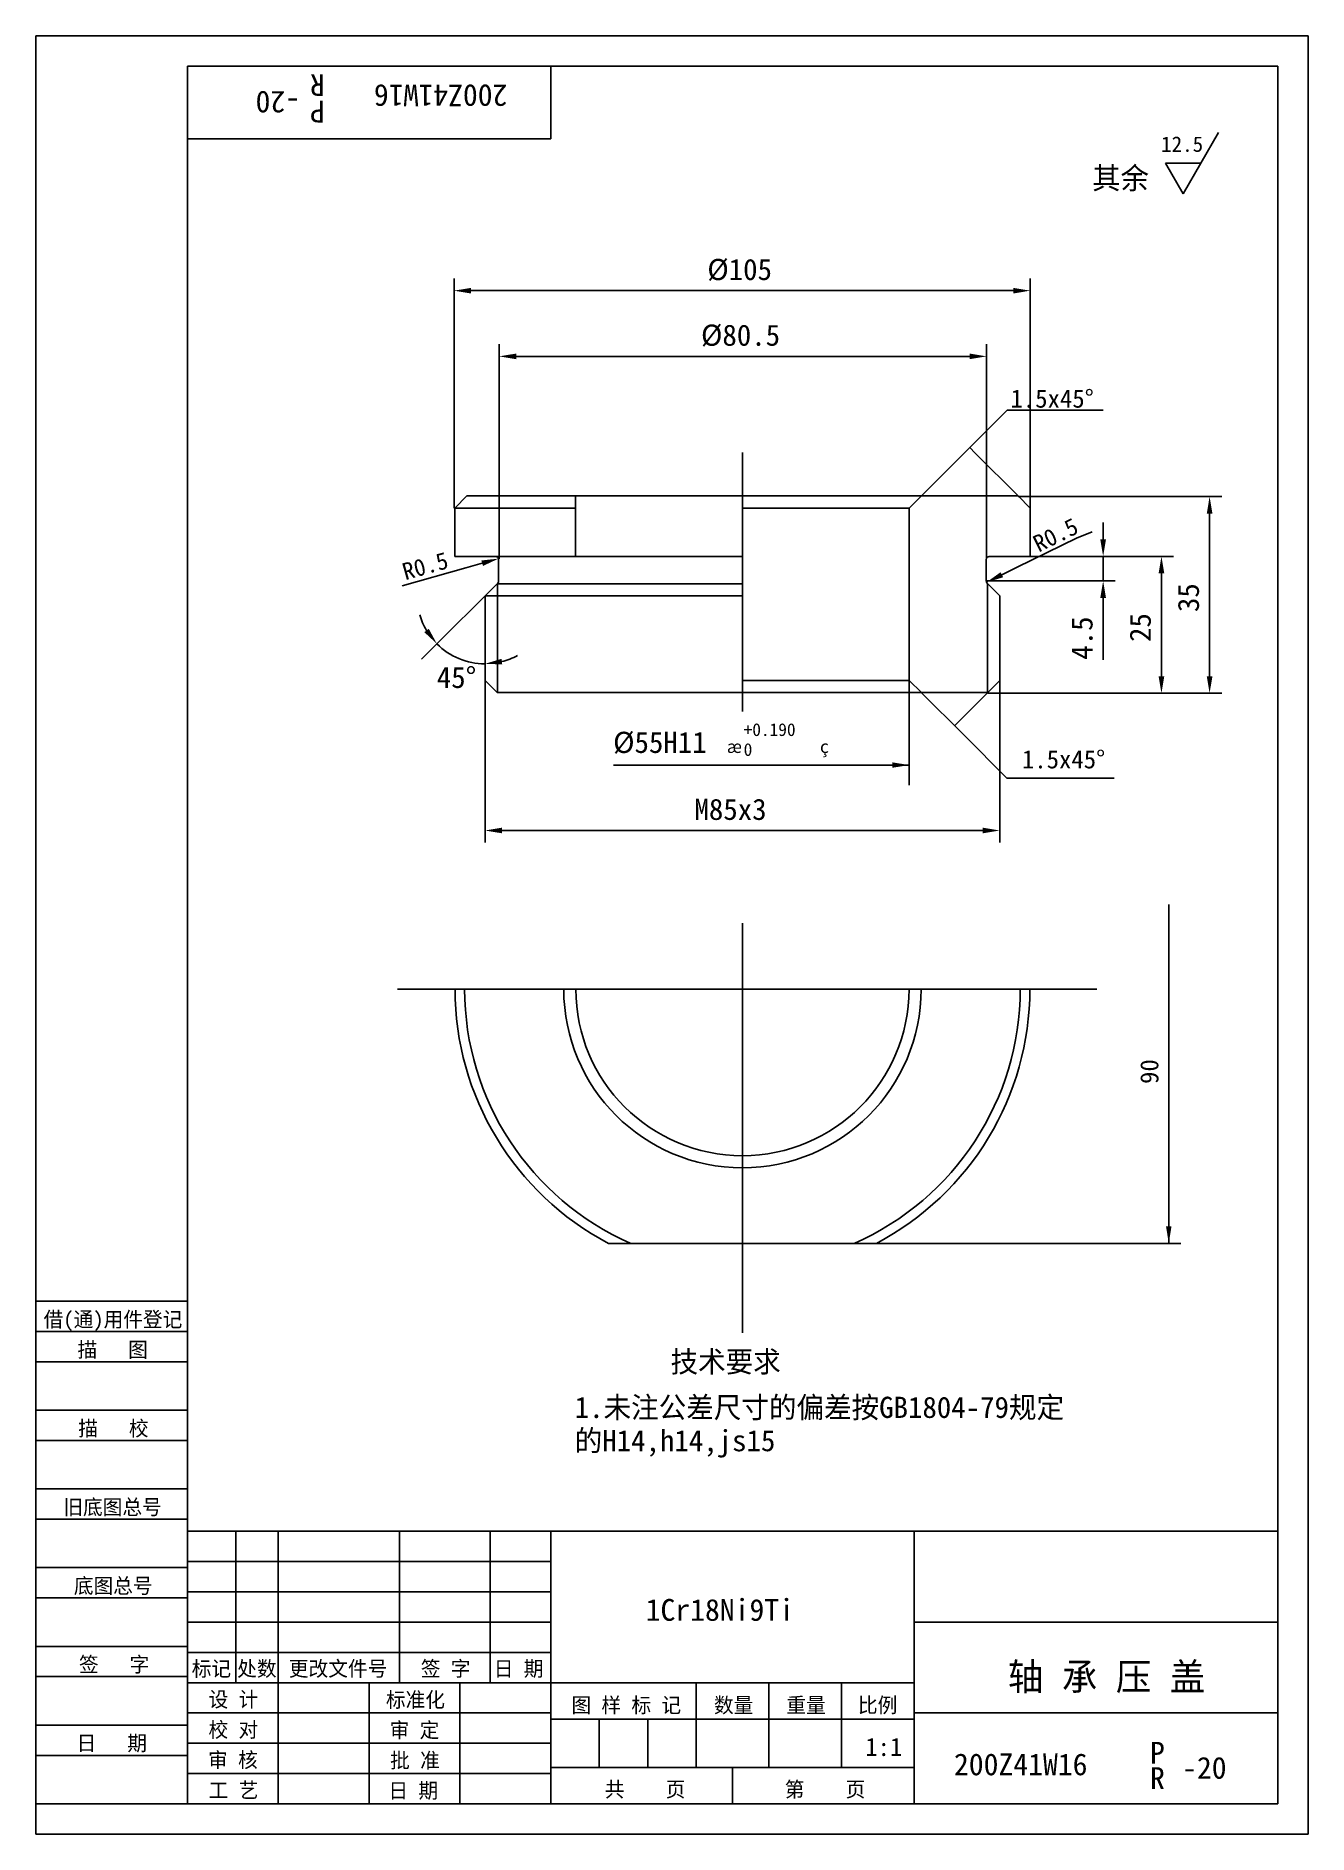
# Model space of a CAD drawing. Header units: metres. Extents: x 0 to 210, y 0 to 297.
import ezdxf

# ---------------------------------------------------------------- set-up
doc = ezdxf.new("R2010")
doc.units = ezdxf.units.M
for name, color, linetype in [('C', 6, 'Continuous'), ('D', 1, 'Continuous'), ('FL', 5, 'Continuous'), ('T', 7, 'Continuous'), ('TL', 4, 'Continuous')]:
    doc.layers.add(name, color=color, linetype=linetype)

# ---------------------------------------------------------------- blocks, each defined once
blk = doc.blocks.new('TUKUN4')
at = {"layer": 'FL'}
for p, q in [((0, 297), (0, 0)), ((210, 297), (0, 297)), ((210, 0), (210, 297)), ((0, 78), (25, 78)), ((0, 70), (25, 70)), ((0, 65), (25, 65)), ((0, 57), (25, 57)), ((0, 52), (25, 52)), ((33, 25), (33, 50)), ((40, 5), (40, 50)), ((60, 25), (60, 50)), ((75, 25), (75, 50)), ((25, 45), (85, 45)), ((0, 44), (25, 44)), ((0, 39), (25, 39)), ((25, 40), (85, 40)), ((25, 35), (85, 35)), ((0, 31), (25, 31)), ((25, 30), (85, 30)), ((0, 26), (25, 26)), ((70, 5), (70, 25)), ((0, 18), (25, 18)), ((25, 20), (85, 20)), ((25, 15), (85, 15)), ((0, 13), (25, 13)), ((25, 10), (85, 10)), ((0, 0), (210, 0))]:
    blk.add_line(p, q, dxfattribs=at)
at = {"layer": 'TL'}
for p, q in [((25, 5), (25, 292)), ((205, 292), (25, 292)), ((85, 292), (85, 280)), ((205, 5), (205, 292)), ((85, 280), (25, 280)), ((0, 88), (25, 88)), ((0, 83), (25, 83)), ((205, 50), (25, 50)), ((85, 5), (85, 50)), ((145, 5), (145, 50)), ((205, 35), (145, 35)), ((145, 25), (25, 25)), ((55, 5), (55, 25)), ((109, 11), (109, 25)), ((121, 11), (121, 25)), ((133, 11), (133, 25)), ((85, 19), (145, 19)), ((93, 11), (93, 19)), ((101, 11), (101, 19)), ((205, 20), (145, 20)), ((145, 11), (85, 11)), ((115, 5), (115, 11)), ((0, 5), (205, 5))]:
    blk.add_line(p, q, dxfattribs=at)
at = {"layer": 'T'}
for s, p in [('借(通)用件登记', (1.26, 83.76)), ('描   图', (6.86, 78.76)), ('描   校', (6.98, 65.76)), ('旧底图总号', (4.52, 52.76)), ('底图总号', (6.25, 39.76)), ('签   字', (7.1, 26.76)), ('标记', (25.71, 26.07)), ('处数', (33.22, 26.07)), ('更改文件号', (41.75, 26.07)), ('签 字', (63.53, 26.07)), ('日 期', (75.57, 26.07)), ('设 计', (28.5, 20.99)), ('标准化', (57.77, 20.93)), ('图 样 标 记', (88.4, 20.04)), ('数量', (111.92, 20.04)), ('重量', (123.88, 20.04)), ('比例', (135.7, 20.04)), ('校 对', (28.48, 15.99)), ('审 定', (58.39, 15.93)), ('日   期', (6.72, 13.76)), ('审 核', (28.41, 10.99)), ('批 准', (58.46, 10.93)), ('共    页', (93.91, 6.13)), ('第    页', (123.62, 6.13)), ('工 艺', (28.52, 5.99)), ('日 期', (58.18, 5.93))]:
    blk.add_text(s, height=2.5, dxfattribs=at).set_placement(p)

msp = doc.modelspace()

# ---------------------------------------------------------------- linework, layer by layer
at = {"layer": 'C'}
for p, q in [((116.63, 228.18), (116.63, 185.42)), ((116.63, 150.44), (116.63, 104.56)), ((71.56, 139.55), (59.7, 139.55)), ((71.56, 139.55), (167.25, 139.55)), ((167.25, 139.55), (175.16, 139.55)), ((116.63, 104.56), (116.63, 92.9)), ((116.63, 92.9), (116.63, 82.79))]:
    msp.add_line(p, q, dxfattribs=at)
at = {"layer": 'D'}
for p, q in [((195.24, 281.08), (189.39, 270.94)), ((186.46, 276.01), (192.32, 276.01)), ((189.39, 270.94), (186.46, 276.01)), ((69.03, 219.03), (69.03, 256.93)), ((164.13, 219.03), (164.13, 256.93)), ((71.83, 254.93), (161.33, 254.93)), ((76.48, 210.61), (76.48, 246.08)), ((79.28, 244.08), (154.13, 244.08)), ((156.93, 210.84), (156.93, 246.08)), ((153.25, 228.1), (160.32, 235.17)), ((160.32, 235.17), (170.82, 235.17)), ((170.82, 235.17), (176.16, 235.17)), ((155.06, 228.1), (154.16, 229.01)), ((146.18, 221.03), (153.25, 228.1)), ((162.13, 221.03), (155.06, 228.1)), ((162.17, 220.92), (195.75, 220.92)), ((193.75, 191.23), (193.75, 218.12)), ((161.96, 209.24), (171.77, 214.05)), ((171.77, 214.05), (174.37, 215.09)), ((176.18, 213.83), (176.18, 216.63)), ((164.13, 211.03), (178.18, 211.03)), ((176.18, 211.03), (176.18, 206.99)), ((178.18, 211.03), (187.8, 211.03)), ((70.98, 209.15), (60.46, 206.19)), ((73.67, 209.91), (70.98, 209.15)), ((159.45, 208), (161.96, 209.24)), ((185.8, 208.23), (185.8, 191.23)), ((76.19, 206.52), (76.19, 188.5)), ((156.88, 206.99), (178.18, 206.99)), ((157.08, 206.52), (157.08, 188.5)), ((74.13, 204.53), (67.06, 197.46)), ((176.18, 204.19), (176.18, 201.39)), ((176.18, 201.39), (176.18, 193.97)), ((67.06, 197.46), (63.65, 194.05)), ((74.13, 190.53), (74.13, 163.76)), ((144.16, 190.44), (144.16, 177.9)), ((159.11, 190.72), (159.11, 163.76)), ((146.14, 188.57), (153.21, 181.5)), ((157.13, 188.53), (151.66, 183.05)), ((157.15, 188.43), (187.8, 188.43)), ((187.8, 188.43), (195.75, 188.43)), ((153.21, 181.5), (160.28, 174.43)), ((106.07, 176.57), (95.36, 176.57)), ((106.07, 176.57), (144.16, 176.57)), ((144.16, 177.9), (144.16, 173.25)), ((160.28, 174.43), (178, 174.43)), ((76.93, 165.76), (156.31, 165.76)), ((187.01, 153.54), (187.01, 97.56)), ((138.74, 97.56), (189.01, 97.56))]:
    msp.add_line(p, q, dxfattribs=at)
for start, end in [(196.36, 210.68), (225, 270), (284.32, 298.64)]:
    msp.add_arc((74.13, 204.53), 11.23, start, end, dxfattribs=at)
for points in [[(71.83, 255.39), (71.83, 254.46), (69.03, 254.93)], [(161.33, 255.39), (161.33, 254.46), (164.13, 254.93)], [(79.28, 244.54), (79.28, 243.61), (76.48, 244.08)], [(154.13, 244.54), (154.13, 243.61), (156.93, 244.08)], [(193.29, 218.12), (194.22, 218.12), (193.75, 220.92)], [(175.71, 213.83), (176.64, 213.83), (176.18, 211.03)], [(185.33, 208.23), (186.27, 208.23), (185.8, 211.03)], [(73.8, 209.46), (73.54, 210.36), (76.37, 210.67)], [(159.66, 207.58), (159.24, 208.42), (156.94, 206.77)], [(175.71, 204.19), (176.64, 204.19), (176.18, 206.99)], [(64.84, 199.09), (64.11, 198.52), (66.19, 196.59)], [(76.97, 193.19), (76.85, 194.11), (74.13, 193.3)], [(185.33, 191.23), (186.27, 191.23), (185.8, 188.43)], [(193.29, 191.23), (194.22, 191.23), (193.75, 188.43)], [(141.36, 177.02), (144.16, 176.57), (141.36, 176.12)], [(76.93, 166.23), (76.93, 165.3), (74.13, 165.76)], [(156.31, 166.23), (156.31, 165.3), (159.11, 165.76)], [(187.46, 100.36), (187.01, 97.56), (186.56, 100.36)]]:
    msp.add_solid(points, dxfattribs=at)
at = {"layer": 'TL'}
for p, q in [((69.13, 219.03), (71.13, 221.03)), ((71.13, 221.03), (116.63, 221.03)), ((89.09, 221.05), (89.09, 211.05)), ((146.18, 221.03), (116.59, 221.03)), ((144.18, 219.03), (146.18, 221.03)), ((162.13, 221.03), (146.18, 221.03)), ((164.13, 219.03), (162.13, 221.03)), ((69.13, 219.03), (89.09, 219.03)), ((69.13, 211.03), (69.13, 219.03)), ((144.18, 219.03), (116.59, 219.03)), ((144.18, 219.03), (144.18, 211.05)), ((164.13, 211.03), (164.13, 219.03)), ((75.88, 211.03), (69.13, 211.03)), ((76.38, 211.03), (75.88, 211.03)), ((76.38, 211.03), (116.59, 211.03)), ((144.18, 211.05), (144.18, 190.53)), ((157.38, 211.03), (164.13, 211.03)), ((76.38, 206.99), (76.38, 210.53)), ((156.88, 206.99), (156.88, 210.53)), ((74.13, 204.53), (76.24, 206.64)), ((76.13, 206.53), (76.38, 206.53)), ((76.38, 206.53), (116.59, 206.53)), ((159.13, 204.53), (157.03, 206.64)), ((74.13, 204.53), (116.59, 204.53)), ((74.13, 190.53), (74.13, 204.53)), ((159.13, 190.53), (159.13, 204.53)), ((76.13, 188.53), (74.13, 190.53)), ((144.18, 190.53), (116.59, 190.53)), ((144.18, 190.53), (146.18, 188.53)), ((157.13, 188.53), (159.13, 190.53)), ((116.63, 188.53), (76.13, 188.53)), ((146.18, 188.53), (116.59, 188.53)), ((146.18, 188.53), (157.13, 188.53)), ((94.53, 97.56), (138.74, 97.56))]:
    msp.add_line(p, q, dxfattribs=at)
for centre, radius, start, end in [((75.88, 210.53), 0.5, 0, 90), ((157.38, 210.53), 0.5, 90, 180), ((75.88, 206.99), 0.5, 315, 0), ((157.38, 206.99), 0.5, 180, 225), ((116.63, 139.55), 47.45, 180, 242.23), ((116.63, 139.55), 45.86, 180, 246.28), ((116.63, 139.55), 29.5, 180, 0), ((116.63, 139.55), 27.5, 180, 0), ((116.63, 139.55), 45.86, 293.72, 0), ((116.63, 139.55), 47.45, 297.77, 0)]:
    msp.add_arc(centre, radius, start, end, dxfattribs=at)

# ---------------------------------------------------------------- block references
at = {"layer": 'D'}
msp.add_blockref('TUKUN4', (0, 0), dxfattribs=at)

# ---------------------------------------------------------------- texts
for s, height, rotation, p in [('R', 3.6, 180, (47.69, 290.68)), ('200Z41W16', 3.6, 180, (77.83, 288.96)), ('-20', 3.6, 180, (43.6, 287.88)), ('P', 3.6, 180, (47.69, 286.29)), ('R0.5', 2.8, 26.16, (165.52, 211.66)), ('R0.5', 2.8, 15.71, (60.97, 207.1)), ('35', 3.5, 90, (192, 201.84)), ('4.5', 3.5, 90, (174.43, 193.97)), ('25', 3.5, 90, (184.05, 196.9)), ('90', 3, 90, (185.3, 123.9))]:
    msp.add_text(s, height=height, rotation=rotation, dxfattribs=at).set_placement(p)
for s, height, p in [('12.5', 2.55, (185.75, 277.86)), ('其余', 3.6, (174.37, 271.72)), ('%%C105', 3.5, (110.83, 256.68)), ('%%c80.5', 3.5, (109.79, 245.83)), ('1.5x45%%d', 3, (160.88, 235.6)), ('45%%d', 3.5, (66.17, 189.3)), ('%%C55H11', 3.5, (95.28, 178.57)), ('+0.190', 2.1, (116.83, 181.37)), ('%%230', 2.1, (114.03, 178.57)), ('0', 2.1, (116.83, 178.08)), ('%%231', 2.1, (129.43, 178.57)), ('1.5x45%%d', 3, (162.77, 176.02)), ('M85x3', 3.5, (108.71, 167.51)), ('技术要求', 3.5, (104.76, 76.27)), ('1.未注公差尺寸的偏差按GB1804-79规定', 3.5, (88.94, 68.73)), ('的H14,h14,js15', 3.5, (88.94, 63.23)), ('1Cr18Ni9Ti', 3.6, (100.65, 35.22)), ('轴 承 压 盖', 4.5, (160.45, 23.74)), ('1:1', 3, (136.9, 12.89)), ('P', 3.6, (183.91, 11.63)), ('200Z41W16', 3.6, (151.55, 9.71)), ('-20', 3.6, (189.21, 9.14)), ('R', 3.6, (183.91, 7.44))]:
    msp.add_text(s, height=height, dxfattribs=at).set_placement(p)

doc.saveas('drawing.dxf')
